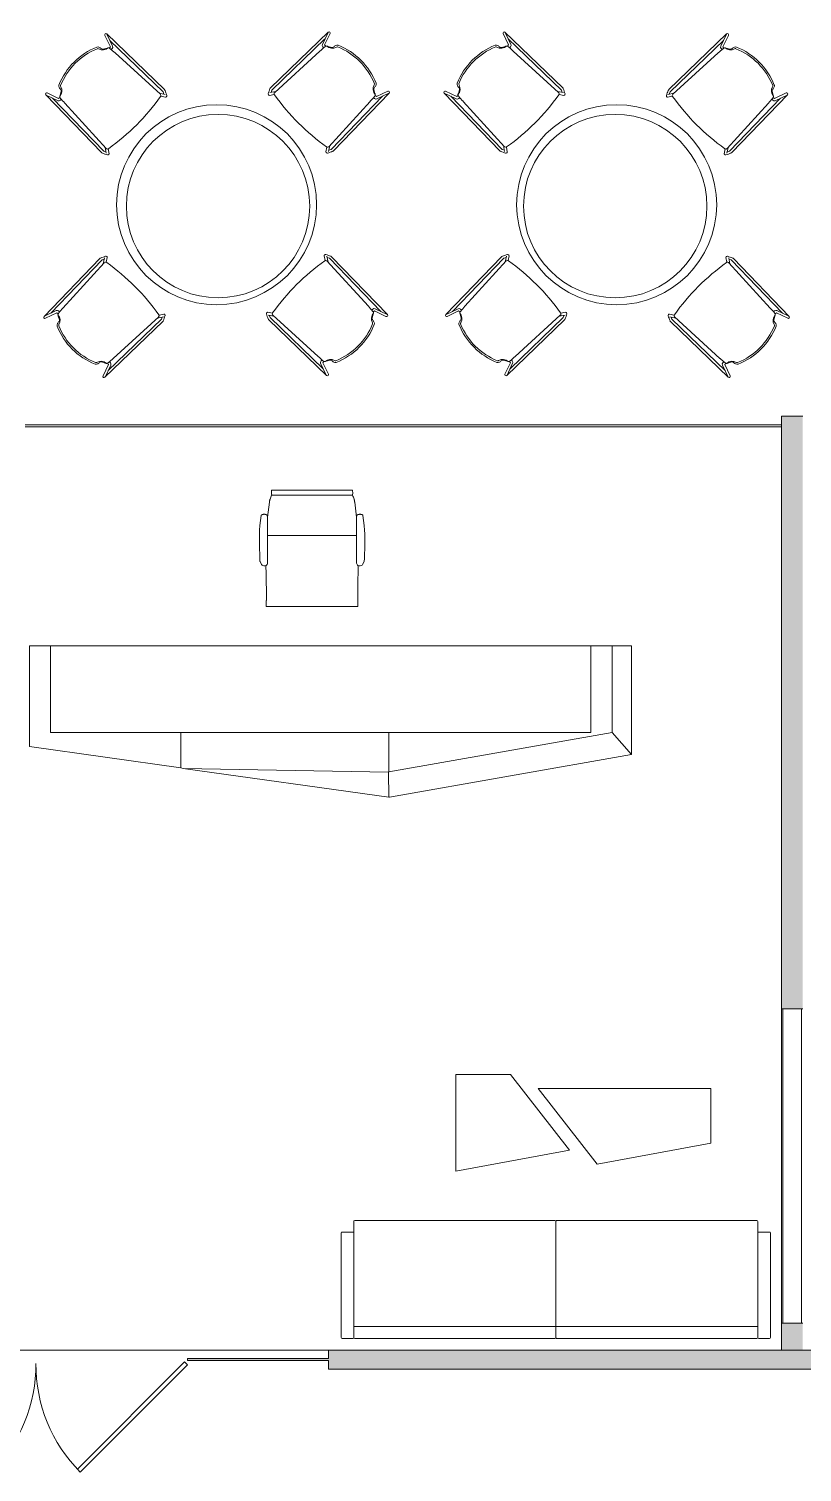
# Model space of a CAD drawing. Header units: inches. Extents: x 0 to 2535, y 0 to 2052.
# Drawn here: x 1559.1 to 1742.8, y 1276.8 to 1619.5 of the extents above; entities that cross this region are included whole.
import ezdxf

# ---------------------------------------------------------------- set-up
doc = ezdxf.new("R2010")
doc.units = ezdxf.units.IN
doc.header["$MEASUREMENT"] = 0
for name, color, linetype, lineweight in [('A-DETL', 90, 'Continuous', 9), ('A-DOOR', 31, 'Continuous', 13), ('A-WALL', 113, 'Continuous', 13), ('A-WALL-PATT', 111, 'Continuous', 13), ('I-FURN', 30, 'Continuous', 9), ('I-WALL', 2, 'Continuous', 13), ('Q-CASE', 31, 'Continuous', 9)]:
    doc.layers.add(name, color=color, linetype=linetype, lineweight=lineweight)

# ---------------------------------------------------------------- blocks, each defined once
blk = doc.blocks.new('Door - Glass Double - Full Rail - Long Pull-6982510-Level 07  POWER _ SIGNAL')
at = {"layer": 'A-DOOR', "color": 8, "lineweight": 20}
for p, q in [((-36, 1.26), (-10.54, 26.72)), ((-9.84, 26.01), (-35.29, 0.56)), ((-10.54, 26.72), (-9.84, 26.01)), ((10.54, 26.72), (9.84, 26.01)), ((9.84, 26.01), (35.29, 0.56)), ((36, 1.26), (10.54, 26.72)), ((-35.29, 0.56), (-36, 1.26)), ((35.29, 0.56), (36, 1.26))]:
    blk.add_line(p, q, dxfattribs=at)
at = {"layer": 'A-DOOR', "lineweight": 9}
for centre, start, end in [((-36, 1.26), 359.5, 45), ((36, 1.26), 135, 180.5)]:
    blk.add_arc(centre, 36, start, end, dxfattribs=at)
blk = doc.blocks.new('Steelcase Coalesse - Sebastopol - Table - Small - 16__ H-7571580-Level 07  POWER _ SIGNAL')
at = {"layer": 'I-FURN'}
for p, q in [((-27.01, -5), (0, 0)), ((0, 0), (0, -23)), ((-13, -23), (-27.01, -5)), ((0, -23), (-13, -23))]:
    blk.add_line(p, q, dxfattribs=at)
blk = doc.blocks.new('Steelcase Coalesse - Sebastopol - Table - Large - 22__ H-7571581-Level 07  POWER _ SIGNAL')
at = {"layer": 'I-FURN'}
for p, q in [((-41, 13), (-13.96, 18.01)), ((-13.96, 18.01), (0, 0)), ((-41, 0), (-41, 13)), ((0, 0), (-41, 0))]:
    blk.add_line(p, q, dxfattribs=at)
blk = doc.blocks.new('Steelcase Coalesse - Millbrae - Seating - Contract Lounge - Two Seat - Left Arm-7571583-Level 07  POWER _ SIGNAL')
at = {"layer": 'I-FURN'}
for p, q in [((-49.45, 27.82), (-49.45, 2.95)), ((-46.7, 28.02), (-49.25, 28.02)), ((-46.5, 2.95), (-46.5, 27.82)), ((-46.5, 27.77), (-46.5, 0.25)), ((1.25, 28.02), (-46.25, 28.02)), ((1.5, 0.25), (1.5, 27.77)), ((-46.5, 25.17), (1.5, 25.17)), ((-49.25, 2.75), (-46.7, 2.75)), ((-46.25, 0), (1.25, 0))]:
    blk.add_line(p, q, dxfattribs=at)
for centre, radius, start, end in [((-49.25, 27.82), 0.2, 90, 180), ((-46.7, 27.82), 0.2, 0, 90), ((-46.25, 27.77), 0.25, 90, 180), ((1.25, 27.77), 0.25, 360, 90), ((1.25, 27.77), 0.25, 0, 90), ((1.25, 27.77), 0.25, 360, 90), ((-49.25, 2.95), 0.2, 180, 270), ((-46.7, 2.95), 0.2, 270, 0), ((-46.25, 0.25), 0.25, 180, 270), ((1.25, 0.25), 0.25, 270, 0), ((1.25, 0.25), 0.25, 270, 0)]:
    blk.add_arc(centre, radius, start, end, dxfattribs=at)
blk = doc.blocks.new('RECEPTION DESK_AKIMA - RECEPTION DESK_AKIMA-7593701-Level 07  POWER _ SIGNAL')
at = {"layer": 'Q-CASE'}
for p, q in [((-70.26, 12), (-65.26, 12)), ((-70.26, -11.9), (-70.26, 12)), ((-65.26, 12), (63.03, 12)), ((-65.26, -8.56), (-65.26, 12)), ((63.03, 12), (-65.26, 12)), ((68.12, 12), (63.03, 12)), ((63.03, 12), (63.03, -8.56)), ((68.12, -8.56), (68.12, 12)), ((68.12, 12), (72.74, 12)), ((72.74, -13.78), (72.74, 12)), ((-34.26, -8.56), (-65.26, -8.56)), ((15.12, -8.56), (-34.26, -8.56)), ((-34.26, -16.96), (-34.26, -8.56)), ((15.12, -17.91), (68.12, -8.56)), ((63.03, -8.56), (15.12, -8.56)), ((15.12, -8.56), (15.12, -17.91)), ((72.71, -13.81), (68.12, -8.56)), ((-70.26, -11.9), (-34.26, -16.96)), ((-34.26, -16.96), (-33.76, -17.07)), ((-33.76, -17.07), (15.02, -17.94)), ((-33.76, -17.07), (15.12, -23.94)), ((15.24, -23.94), (72.71, -13.81)), ((72.71, -13.81), (72.74, -13.78)), ((15.02, -17.94), (15.12, -17.91)), ((15.02, -17.94), (15.12, -23.94)), ((15.12, -23.94), (15.24, -23.94))]:
    blk.add_line(p, q, dxfattribs=at)
blk = doc.blocks.new('HermanMiller_Collection_Eames_AluminumGroup_LoungeChairSwivel - Arms Swivel Base-7439117-Level 07  POWER _ SIGNAL')
at = {"layer": 'I-FURN'}
for p, q in [((-6.61, 10.58), (-10.12, 10.12)), ((-4.59, 12.38), (-6.94, 12.09)), ((-6.94, 10.64), (-6.61, 10.58)), ((-6.61, 10.58), (4.33, 10.58)), ((-3.51, 12.46), (-4.59, 12.38)), ((-2.64, 12.49), (-3.51, 12.46)), ((-0.18, 12.49), (-2.64, 12.49)), ((-2.19, -10.58), (-2.19, 10.58)), ((3.32, 12.43), (-0.18, 12.49)), ((3.84, 12.38), (3.32, 12.43)), ((3.99, 12.34), (3.84, 12.38)), ((4.64, 12.01), (3.99, 12.34)), ((4.83, 11.89), (4.64, 12.01)), ((13.22, 10.86), (13.22, 10.83)), ((14.64, -10.85), (14.64, 10.85)), ((-12.96, 9.61), (-12.96, -9.61)), ((-11.95, 9.59), (-11.95, 9.63)), ((-11.76, 9.6), (-11.95, 9.59)), ((-11.76, 9.6), (-11.76, -9.6)), ((-11.95, -9.63), (-11.95, -9.59)), ((-11.95, -9.59), (-11.76, -9.6)), ((-10.12, -10.12), (-6.61, -10.58)), ((-6.61, -10.58), (-6.94, -10.64)), ((-6.94, -12.09), (-4.59, -12.38)), ((-6.61, -10.58), (4.33, -10.58)), ((-4.59, -12.38), (-3.51, -12.46)), ((-3.51, -12.46), (-2.64, -12.49)), ((-2.64, -12.49), (-0.18, -12.49)), ((-0.18, -12.49), (3.32, -12.43)), ((3.32, -12.43), (3.84, -12.38)), ((3.84, -12.38), (3.99, -12.34)), ((3.99, -12.34), (4.64, -12.01)), ((4.64, -12.01), (4.83, -11.89)), ((13.22, -10.83), (13.22, -10.86))]:
    blk.add_line(p, q, dxfattribs=at)
at = {"layer": 'I-FURN', "flags": 128}
for points in [[(5.52, 10.95), (5.23, 10.95), (4.94, 10.96)], [(4.94, -10.96), (5.23, -10.95), (5.52, -10.95)]]:
    blk.add_lwpolyline(points, dxfattribs=at)
at = {"layer": 'I-FURN'}
for centre, radius, start, end in [((4.33, 11.27), 0.69, 270, 332.7502), ((3.68, 11.28), 1.3, 345.8347, 28.1255), ((-12.38, 5.3), 4.35, 84.2936, 97.7064), ((-12.38, -5.3), 4.35, 262.2936, 275.7064), ((4.33, -11.27), 0.69, 27.2498, 90), ((3.68, -11.28), 1.3, 331.8745, 14.1653)]:
    blk.add_arc(centre, radius, start, end, dxfattribs=at)
for points, knots in [([(-6.94, 12.09), (-6.95, 12.09), (-6.97, 12.09), (-6.99, 12.08), (-7, 12.08), (-7.02, 12.07), (-7.03, 12.06), (-7.05, 12.05), (-7.05, 12.04), (-7.06, 12.04), (-7.07, 12.03), (-7.08, 12.02), (-7.09, 12.01), (-7.1, 12), (-7.11, 11.98), (-7.12, 11.97), (-7.13, 11.96), (-7.14, 11.94), (-7.15, 11.92), (-7.16, 11.9), (-7.18, 11.85), (-7.21, 11.77), (-7.23, 11.66), (-7.25, 11.52), (-7.26, 11.37), (-7.25, 11.23), (-7.24, 11.11), (-7.22, 11.02), (-7.2, 10.95), (-7.18, 10.9), (-7.17, 10.87), (-7.16, 10.85), (-7.15, 10.83), (-7.14, 10.81), (-7.13, 10.8), (-7.12, 10.78), (-7.11, 10.77), (-7.11, 10.76), (-7.1, 10.74), (-7.09, 10.73), (-7.08, 10.72), (-7.07, 10.71), (-7.06, 10.7), (-7.05, 10.69), (-7.03, 10.68), (-7.02, 10.67), (-7, 10.66), (-6.99, 10.65), (-6.96, 10.65), (-6.95, 10.65), (-6.94, 10.64)], [0, 0, 0, 0, 0.020833, 0.03125, 0.041667, 0.052083, 0.0625, 0.072917, 0.078125, 0.083333, 0.088542, 0.09375, 0.104167, 0.114583, 0.125, 0.135417, 0.145833, 0.15625, 0.166667, 0.1875, 0.208333, 0.25, 0.333333, 0.416667, 0.5, 0.583333, 0.666667, 0.708333, 0.75, 0.78125, 0.796875, 0.8125, 0.828125, 0.835938, 0.84375, 0.859375, 0.867188, 0.875, 0.882812, 0.890625, 0.90625, 0.914062, 0.917969, 0.921875, 0.9375, 0.953125, 0.957031, 0.96875, 0.984375, 1, 1, 1, 1]), ([(13.34, 10.88), (13.32, 10.88), (13.29, 10.88), (13.27, 10.88), (13.25, 10.88), (13.23, 10.87), (13.22, 10.87), (13.22, 10.87), (13.22, 10.86)], [0, 0, 0, 0, 0.25, 0.375, 0.5, 0.625, 0.75, 1, 1, 1, 1]), ([(14.64, 10.85), (14.64, 10.85), (14.63, 10.86), (14.6, 10.87), (14.54, 10.87), (14.47, 10.88), (14.38, 10.89), (14.25, 10.89), (13.97, 10.9), (13.61, 10.9), (13.4, 10.89), (13.34, 10.88)], [0, 0, 0, 0, 0.071429, 0.142857, 0.214286, 0.285714, 0.357143, 0.428571, 0.571429, 0.857143, 1, 1, 1, 1]), ([(-6.94, -10.64), (-6.95, -10.65), (-6.97, -10.65), (-6.99, -10.65), (-7, -10.66), (-7.02, -10.67), (-7.03, -10.68), (-7.05, -10.69), (-7.05, -10.69), (-7.06, -10.7), (-7.07, -10.71), (-7.08, -10.72), (-7.08, -10.73), (-7.1, -10.74), (-7.11, -10.76), (-7.12, -10.77), (-7.13, -10.78), (-7.13, -10.8), (-7.15, -10.82), (-7.16, -10.85), (-7.18, -10.89), (-7.2, -10.95), (-7.22, -11.02), (-7.24, -11.11), (-7.26, -11.28), (-7.26, -11.47), (-7.23, -11.66), (-7.21, -11.77), (-7.18, -11.84), (-7.17, -11.87), (-7.16, -11.89), (-7.15, -11.91), (-7.14, -11.93), (-7.13, -11.94), (-7.12, -11.96), (-7.12, -11.97), (-7.11, -11.98), (-7.1, -12), (-7.09, -12.01), (-7.08, -12.02), (-7.07, -12.03), (-7.06, -12.04), (-7.05, -12.05), (-7.03, -12.06), (-7.02, -12.07), (-7, -12.08), (-6.99, -12.08), (-6.96, -12.09), (-6.95, -12.09), (-6.94, -12.09)], [0, 0, 0, 0, 0.020833, 0.03125, 0.041667, 0.052083, 0.0625, 0.072917, 0.078125, 0.083333, 0.088542, 0.09375, 0.104167, 0.114583, 0.125, 0.135417, 0.145833, 0.15625, 0.166667, 0.1875, 0.208333, 0.25, 0.291667, 0.333333, 0.416667, 0.583333, 0.666667, 0.75, 0.78125, 0.796875, 0.8125, 0.828125, 0.835938, 0.84375, 0.859375, 0.867188, 0.875, 0.882812, 0.890625, 0.90625, 0.914062, 0.917969, 0.921875, 0.9375, 0.953125, 0.957031, 0.96875, 0.984375, 1, 1, 1, 1]), ([(13.22, -10.86), (13.22, -10.87), (13.22, -10.87), (13.23, -10.87), (13.25, -10.88), (13.27, -10.88), (13.29, -10.88), (13.32, -10.88), (13.34, -10.88)], [0, 0, 0, 0, 0.25, 0.375, 0.5, 0.625, 0.75, 1, 1, 1, 1]), ([(13.34, -10.88), (13.4, -10.89), (13.54, -10.9), (13.87, -10.9), (14.27, -10.9), (14.52, -10.88), (14.62, -10.86), (14.64, -10.86), (14.64, -10.85)], [0, 0, 0, 0, 0.142857, 0.285714, 0.571429, 0.785714, 0.892857, 1, 1, 1, 1])]:
    blk.add_open_spline(points, degree=3, knots=knots, dxfattribs=at)
for points in [[(11.73, 10.84), (10.68, 10.85), (8.59, 10.89), (6.54, 10.92), (5.52, 10.95)], [(13.22, 10.83), (12.96, 10.83), (12.47, 10.83), (11.97, 10.84), (11.73, 10.84)], [(-10.83, 9.99), (-11.02, 9.92), (-11.37, 9.8), (-11.64, 9.67), (-11.76, 9.6)], [(-10.12, 10.12), (-10.2, 10.11), (-10.35, 10.09), (-10.55, 10.06), (-10.71, 10.02), (-10.79, 10), (-10.83, 9.99)], [(-11.76, -9.6), (-11.64, -9.67), (-11.37, -9.8), (-11.02, -9.92), (-10.83, -9.99)], [(-10.83, -9.99), (-10.79, -10), (-10.71, -10.02), (-10.55, -10.06), (-10.35, -10.09), (-10.2, -10.11), (-10.12, -10.12)], [(5.52, -10.95), (6.54, -10.92), (8.59, -10.89), (10.68, -10.85), (11.73, -10.84)], [(11.73, -10.84), (11.97, -10.84), (12.47, -10.83), (12.96, -10.83), (13.22, -10.83)]]:
    blk.add_open_spline(points, degree=3, dxfattribs=at)
blk = doc.blocks.new('Steelcase Coalesse - Millbrae - Seating - Contract Lounge - Two Seat - Left Arm-7595851-Level 07  POWER _ SIGNAL')
at = {"layer": 'I-FURN'}
for p, q in [((-49.45, -27.82), (-49.45, -2.95)), ((-49.25, -2.75), (-46.7, -2.75)), ((-46.5, -27.77), (-46.5, -0.25)), ((-46.5, -2.95), (-46.5, -27.82)), ((-46.25, 0), (1.25, 0)), ((1.5, -0.25), (1.5, -27.77)), ((-46.5, -25.17), (1.5, -25.17)), ((-46.7, -28.02), (-49.25, -28.02)), ((1.25, -28.02), (-46.25, -28.02))]:
    blk.add_line(p, q, dxfattribs=at)
for centre, radius, start, end in [((1.25, -0.25), 0.25, 360, 90), ((1.25, -0.25), 0.25, 360, 90), ((-49.25, -2.95), 0.2, 90, 180), ((-46.7, -2.95), 0.2, 0, 90), ((-46.25, -0.25), 0.25, 90, 180), ((-49.25, -27.82), 0.2, 180, 270), ((-46.7, -27.82), 0.2, 270, 0), ((-46.25, -27.77), 0.25, 180, 270), ((1.25, -27.77), 0.25, 270, 0), ((1.25, -27.77), 0.25, 270, 360), ((1.25, -27.77), 0.25, 270, 0)]:
    blk.add_arc(centre, radius, start, end, dxfattribs=at)
blk = doc.blocks.new('Steelcase Coalesse - Emu Heaven - Table - Round - 47__ Dia1 - CO2494-7600001-Level 07  POWER _ SIGNAL')
at = {"layer": 'I-FURN'}
blk.add_circle((12.73, -7.7), 21.77, dxfattribs=at)
blk = doc.blocks.new('Steelcase Coalesse - Emu Heaven - Table - Glass Top1 - 47 1_2__ Diameter-7603554-Level 07  POWER _ SIGNAL')
at = {"layer": 'I-FURN'}
blk.add_circle((23.8, -15.68), 23.75, dxfattribs=at)
blk = doc.blocks.new('Steelcase Coalesse - Montara650 - Seating - Chair - Wood Shell-7541118-Level 07  POWER _ SIGNAL')
at = {"layer": 'I-FURN'}
for p, q in [((-10.22, 20.26), (-10.57, 1.21)), ((-10.22, 20.17), (-9.16, 17.23)), ((-9.96, 1.06), (-9.64, 18.56)), ((-8.69, 17.51), (-9.67, 20.35)), ((-8.28, 17.45), (-8.69, 17.51)), ((-7.08, 18.26), (-7.89, 17.81)), ((7.89, 17.81), (7.08, 18.26)), ((8.69, 17.51), (8.28, 17.45)), ((9.67, 20.35), (8.69, 17.51)), ((9.16, 17.23), (10.22, 20.2)), ((9.64, 18.62), (9.96, 1.06)), ((10.57, 1.21), (10.22, 20.26)), ((-8.44, 15.69), (-9.1, 1.15)), ((-8.69, 16.9), (-8.36, 16.9)), ((8.36, 16.9), (8.69, 16.9)), ((9.11, 1.1), (8.44, 15.69)), ((-9.72, 0.53), (-9.96, 1.06)), ((-9.09, 1.5), (-9.88, 0.3)), ((-9.5, -0.24), (-8.86, 0.73)), ((8.86, 0.73), (9.5, -0.24)), ((9.9, 0.26), (9.09, 1.5)), ((9.96, 1.06), (9.72, 0.53))]:
    blk.add_line(p, q, dxfattribs=at)
for centre, radius, start, end in [((0, 4.82), 16.2, 66.8302, 113.1681), ((0, 4.82), 15.8, 66.9488, 113.0499), ((-9.94, 20.26), 0.282, 19, 178.9467), ((-8.69, 17.4), 0.5, 199, 270), ((22.6, 14.27), 31.07, 174.6265, 177.3768), ((-7.12, 17.07), 1.21, 154.594, 174.6265), ((-7.99, 17.48), 0.255, 128.581, 154.594), ((-8.2, 19.58), 1.9, 271.5934, 345.9044), ((-10.61, 22.71), 5.6, 296.0135, 299), ((-7.29, 18.64), 0.435, 299, 353.1407), ((-1.87, 17.99), 5.03, 165.9044, 173.1407), ((-5.95, 19.02), 0.817, 121.1935, 165.9044), ((-5.95, 19.02), 0.417, 124.4369, 165.9044), ((5.95, 19.02), 0.417, 14.0956, 55.5272), ((8.2, 19.58), 1.9, 194.0956, 268.4066), ((5.95, 19.02), 0.817, 14.0956, 58.7804), ((1.87, 17.99), 5.03, 6.8593, 14.0956), ((7.29, 18.64), 0.435, 186.8593, 241), ((10.61, 22.71), 5.6, 241, 243.9865), ((7.99, 17.48), 0.255, 25.406, 51.419), ((7.12, 17.07), 1.21, 5.3735, 25.406), ((-22.6, 14.27), 31.07, 2.6232, 5.3735), ((8.69, 17.4), 0.5, 270, 341), ((9.94, 20.26), 0.282, 1.0533, 161), ((-10, 1.2), 0.566, 178.9467, 202.6525), ((0.44, 5.56), 11.88, 202.6525, 208.7415), ((-8.67, 1.13), 0.435, 177.3768, 260.6897), ((0, 54), 54.01, 260.6897, 279.3586), ((8.72, 1.09), 0.388, 279.3586, 2.6232), ((-0.44, 5.56), 11.88, 331.2585, 337.3475), ((10, 1.2), 0.566, 337.3475, 1.0533), ((-9.71, -0.01), 0.31, 208.7415, 312.666), ((9.71, -0.01), 0.31, 227.334, 331.2585)]:
    blk.add_arc(centre, radius, start, end, dxfattribs=at)
blk = doc.blocks.new('Steelcase Coalesse - Montara650 - Seating - Chair - Wood Shell-7543937-Level 07  POWER _ SIGNAL')
at = {"layer": 'I-FURN'}
for p, q in [((-9.5, 0.24), (-8.86, -0.73)), ((8.86, -0.73), (9.5, 0.24)), ((-10.22, -20.26), (-10.57, -1.21)), ((-9.72, -0.53), (-9.96, -1.06)), ((-9.96, -1.06), (-9.64, -18.56)), ((-9.09, -1.5), (-9.88, -0.3)), ((-8.44, -15.69), (-9.1, -1.15)), ((9.11, -1.1), (8.44, -15.69)), ((9.9, -0.26), (9.09, -1.5)), ((9.64, -18.62), (9.96, -1.06)), ((9.96, -1.06), (9.72, -0.53)), ((10.57, -1.21), (10.22, -20.26)), ((-8.69, -16.9), (-8.36, -16.9)), ((8.36, -16.9), (8.69, -16.9)), ((-10.22, -20.17), (-9.16, -17.23)), ((-8.69, -17.51), (-9.67, -20.35)), ((-8.28, -17.45), (-8.69, -17.51)), ((-7.08, -18.26), (-7.89, -17.81)), ((7.89, -17.81), (7.08, -18.26)), ((8.69, -17.51), (8.28, -17.45)), ((9.67, -20.35), (8.69, -17.51)), ((9.16, -17.23), (10.22, -20.2))]:
    blk.add_line(p, q, dxfattribs=at)
for centre, radius, start, end in [((0.44, -5.56), 11.88, 151.2585, 157.3475), ((-9.71, 0.01), 0.31, 47.334, 151.2585), ((0, -54), 54.01, 80.6414, 99.3103), ((9.71, 0.01), 0.31, 28.7415, 132.666), ((-0.44, -5.56), 11.88, 22.6525, 28.7415), ((-10, -1.2), 0.566, 157.3475, 181.0533), ((-8.67, -1.13), 0.435, 99.3103, 182.6232), ((8.72, -1.09), 0.388, 357.3768, 80.6414), ((10, -1.2), 0.566, 358.9467, 22.6525), ((-8.69, -17.4), 0.5, 90, 161), ((22.6, -14.27), 31.07, 182.6232, 185.3735), ((-22.6, -14.27), 31.07, 354.6265, 357.3768), ((8.69, -17.4), 0.5, 19, 90), ((-9.94, -20.26), 0.282, 181.0533, 341), ((-7.12, -17.07), 1.21, 185.3735, 205.406), ((-7.99, -17.48), 0.255, 205.406, 231.419), ((-8.2, -19.58), 1.9, 14.0956, 88.4066), ((-10.61, -22.71), 5.6, 61, 63.9865), ((-7.29, -18.64), 0.435, 6.8593, 61), ((-1.87, -17.99), 5.03, 186.8593, 194.0956), ((-5.95, -19.02), 0.817, 194.0956, 238.8065), ((0, -4.82), 16.2, 246.8319, 293.1698), ((-5.95, -19.02), 0.417, 194.0956, 235.5631), ((0, -4.82), 15.8, 246.9501, 293.0512), ((5.95, -19.02), 0.417, 304.4728, 345.9044), ((8.2, -19.58), 1.9, 91.5934, 165.9044), ((5.95, -19.02), 0.817, 301.2196, 345.9044), ((1.87, -17.99), 5.03, 345.9044, 353.1407), ((7.29, -18.64), 0.435, 119, 173.1407), ((10.61, -22.71), 5.6, 116.0135, 119), ((7.99, -17.48), 0.255, 308.581, 334.594), ((7.12, -17.07), 1.21, 334.594, 354.6265), ((9.94, -20.26), 0.282, 199, 358.9467)]:
    blk.add_arc(centre, radius, start, end, dxfattribs=at)
blk = doc.blocks.new('Steelcase Coalesse - Emu Heaven - Table - Round - 47__ Dia1 - CO2494-7604147-Level 07  POWER _ SIGNAL')
at = {"layer": 'I-FURN'}
blk.add_circle((12.73, 7.7), 21.77, dxfattribs=at)
blk = doc.blocks.new('Steelcase Coalesse - Emu Heaven - Table - Glass Top1 - 47 1_2__ Diameter-7604148-Level 07  POWER _ SIGNAL')
at = {"layer": 'I-FURN'}
blk.add_circle((23.8, 15.68), 23.75, dxfattribs=at)

msp = doc.modelspace()

# ---------------------------------------------------------------- hatches: boundary and pattern name
at = {"layer": 'A-WALL-PATT', "lineweight": 9}
h = msp.add_hatch(color=7, dxfattribs=at)
h.paths.add_polyline_path([(1737.88, 1305.78), (1742.88, 1305.78), (1742.88, 1312.22), (1737.88, 1312.22), (1737.88, 1308.5)], flags=0)
h.paths.add_polyline_path([(1737.88, 1386.84), (1742.88, 1386.84), (1742.88, 1527.53), (1737.88, 1527.53), (1737.88, 1449.63)], flags=0)
msp.add_hatch(color=7, dxfattribs=at).paths.add_polyline_path([(1997.31, 1301.28), (1997.31, 1305.78), (1630.31, 1305.78), (1630.31, 1301.28), (1964.63, 1301.28)], flags=0)
h = msp.add_hatch(color=7, dxfattribs=at)
h.paths.add_polyline_path([(1616.06, 1303.28), (1630.31, 1303.28), (1630.31, 1303.78), (1596.8, 1303.78), (1596.8, 1303.28)], flags=0)
h.paths.add_polyline_path([(1524.8, 1303.28), (1524.8, 1303.78), (1491.28, 1303.78), (1491.28, 1303.28)], flags=0)

# ---------------------------------------------------------------- linework, layer by layer
at = {"layer": 'A-DETL'}
msp.add_line((1133, 1305.78), (2002.44, 1305.78), dxfattribs=at)
at = {"layer": 'A-WALL'}
for p, q in [((1737.88, 1525.03), (1737.88, 1525.53)), ((1738.13, 1386.84), (1738.13, 1312.22)), ((1742.63, 1386.84), (1738.13, 1386.84)), ((1742.63, 1312.22), (1742.63, 1386.84)), ((1738.13, 1312.22), (1742.63, 1312.22))]:
    msp.add_line(p, q, dxfattribs=at)
at = {"layer": 'A-WALL', "color": 8, "lineweight": 20}
for p, q in [((1737.88, 1305.78), (1630.31, 1305.78)), ((1630.31, 1305.78), (1630.31, 1303.78)), ((1630.31, 1303.28), (1630.31, 1301.28)), ((1630.31, 1301.28), (1997.31, 1301.28))]:
    msp.add_line(p, q, dxfattribs=at)
at = {"layer": 'I-WALL'}
for p, q in [((1737.88, 1525.53), (1558.25, 1525.53)), ((1558.25, 1525.03), (1737.88, 1525.03)), ((1737.88, 1386.84), (1737.88, 1312.22))]:
    msp.add_line(p, q, dxfattribs=at)
at = {"layer": 'I-WALL', "color": 8, "lineweight": 20}
for p, q in [((1742.88, 1527.53), (1737.88, 1527.53)), ((1737.88, 1527.53), (1737.88, 1525.53)), ((1737.88, 1525.03), (1737.88, 1386.84)), ((1737.88, 1312.22), (1737.88, 1305.78)), ((1630.31, 1303.78), (1596.8, 1303.78)), ((1596.8, 1303.78), (1596.8, 1303.28)), ((1596.8, 1303.28), (1630.31, 1303.28))]:
    msp.add_line(p, q, dxfattribs=at)
at = {"layer": 'I-WALL', "lineweight": 9}
for p, q in [((1737.88, 1386.84), (1742.88, 1386.84)), ((1742.88, 1312.22), (1737.88, 1312.22))]:
    msp.add_line(p, q, dxfattribs=at)

# ---------------------------------------------------------------- block references
at = {"layer": 'A-DOOR', "rotation": 180}
msp.add_blockref('Door - Glass Double - Full Rail - Long Pull-6982510-Level 07  POWER _ SIGNAL', (1560.8, 1303.53), dxfattribs=at)
at = {"layer": 'I-FURN'}
for name, p, rotation in [('Steelcase Coalesse - Montara650 - Seating - Chair - Wood Shell-7541118-Level 07  POWER _ SIGNAL', (1584.71, 1596.76), 44.9999999999999), ('Steelcase Coalesse - Montara650 - Seating - Chair - Wood Shell-7541118-Level 07  POWER _ SIGNAL', (1623.13, 1597.19), 315), ('Steelcase Coalesse - Montara650 - Seating - Chair - Wood Shell-7543937-Level 07  POWER _ SIGNAL', (1679.29, 1597.19), 225), ('Steelcase Coalesse - Montara650 - Seating - Chair - Wood Shell-7543937-Level 07  POWER _ SIGNAL', (1717.7, 1596.76), 135.0000000000001), ('Steelcase Coalesse - Emu Heaven - Table - Glass Top1 - 47 1_2__ Diameter-7603554-Level 07  POWER _ SIGNAL', (1597.97, 1605.69), 315), ('Steelcase Coalesse - Emu Heaven - Table - Glass Top1 - 47 1_2__ Diameter-7604148-Level 07  POWER _ SIGNAL', (1704.45, 1605.69), 225), ('Steelcase Coalesse - Emu Heaven - Table - Round - 47__ Dia1 - CO2494-7600001-Level 07  POWER _ SIGNAL', (1600.49, 1591.88), 315), ('Steelcase Coalesse - Emu Heaven - Table - Round - 47__ Dia1 - CO2494-7604147-Level 07  POWER _ SIGNAL', (1701.92, 1591.88), 225), ('Steelcase Coalesse - Montara650 - Seating - Chair - Wood Shell-7543937-Level 07  POWER _ SIGNAL', (1622.7, 1558.77), 45.0000000000001), ('Steelcase Coalesse - Montara650 - Seating - Chair - Wood Shell-7541118-Level 07  POWER _ SIGNAL', (1679.71, 1558.77), 134.9999999999999), ('Steelcase Coalesse - Montara650 - Seating - Chair - Wood Shell-7543937-Level 07  POWER _ SIGNAL', (1584.29, 1558.35), 315), ('Steelcase Coalesse - Montara650 - Seating - Chair - Wood Shell-7541118-Level 07  POWER _ SIGNAL', (1718.12, 1558.35), 225), ('HermanMiller_Collection_Eames_AluminumGroup_LoungeChairSwivel - Arms Swivel Base-7439117-Level 07  POWER _ SIGNAL', (1626.38, 1497), 269.9999999999997), ('Steelcase Coalesse - Sebastopol - Table - Small - 16__ H-7571580-Level 07  POWER _ SIGNAL', (1660.5, 1348.27), 180), ('Steelcase Coalesse - Sebastopol - Table - Large - 22__ H-7571581-Level 07  POWER _ SIGNAL', (1680.1, 1367.94), 180), ('Steelcase Coalesse - Millbrae - Seating - Contract Lounge - Two Seat - Left Arm-7571583-Level 07  POWER _ SIGNAL', (1685.75, 1336.57), 180)]:
    msp.add_blockref(name, p, dxfattribs=dict(at, rotation=rotation))
msp.add_blockref('Steelcase Coalesse - Millbrae - Seating - Contract Lounge - Two Seat - Left Arm-7595851-Level 07  POWER _ SIGNAL', (1682.76, 1336.57), dxfattribs=at)
at = {"layer": 'Q-CASE'}
msp.add_blockref('RECEPTION DESK_AKIMA - RECEPTION DESK_AKIMA-7593701-Level 07  POWER _ SIGNAL', (1629.51, 1461), dxfattribs=at)

doc.saveas('drawing.dxf')
